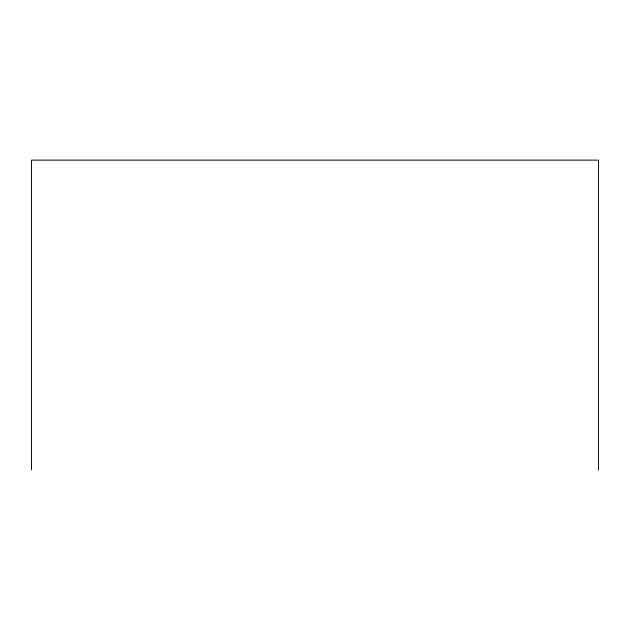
<?xml version="1.0" encoding="UTF-8"?>
<svg xmlns="http://www.w3.org/2000/svg" width="630" height="630" viewBox="0 0 630 630"><rect width="100%" height="100%" fill="white"/><g stroke="black" fill="none" stroke-linecap="round" stroke-linejoin="round"><path stroke-width="0.94" d="M598.5 469.878L598.5 160.122L31.5 160.122L31.5 469.878"/></g></svg>
